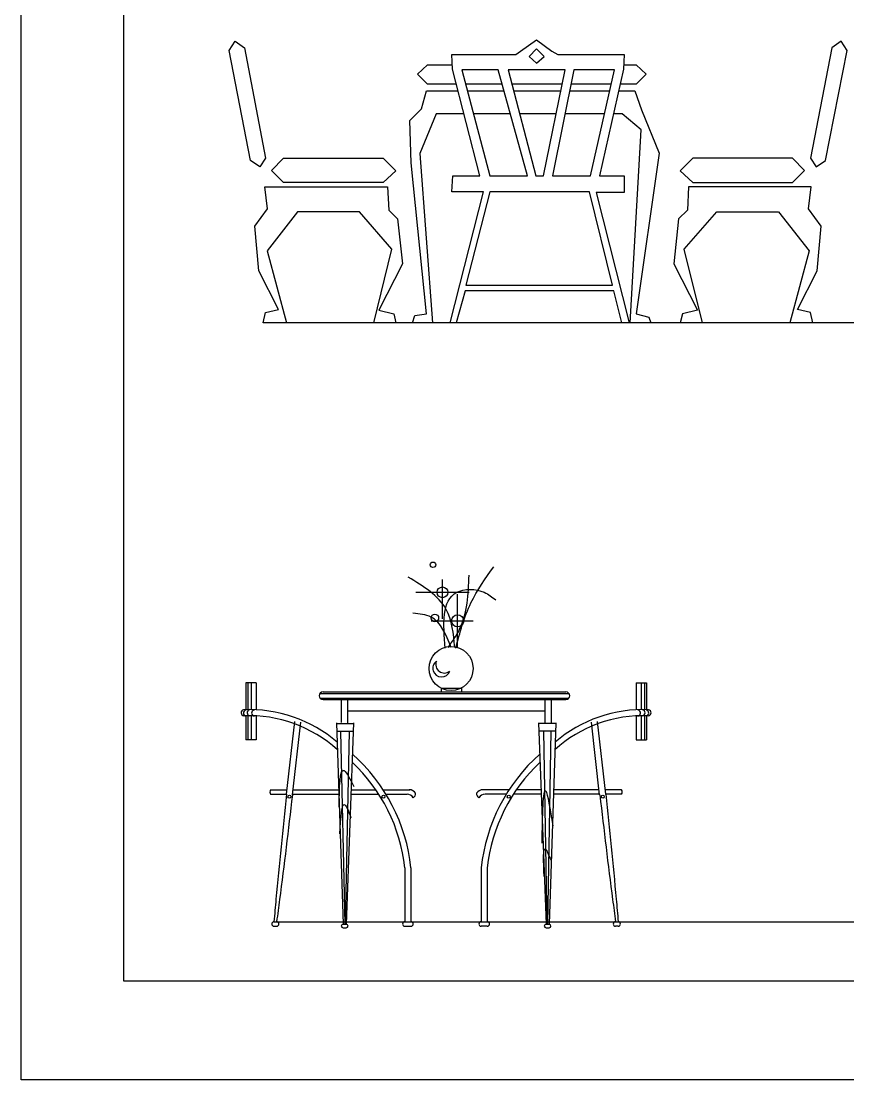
# Model space of a CAD drawing. Header units: inches. Extents: x 10 to 52.5, y 12.2 to 37.
# Drawn here: x 31.502 to 34.224, y 12.211 to 15.698 of the extents above; entities that cross this region are included whole.
import ezdxf

# ---------------------------------------------------------------- set-up
doc = ezdxf.new("R2010")
doc.units = ezdxf.units.IN
doc.header["$MEASUREMENT"] = 0
for name, color, linetype in [('02', 2, 'Continuous'), ('1', 1, 'Continuous'), ('kadrbm', 4, 'Continuous')]:
    doc.layers.add(name, color=color, linetype=linetype)

# ---------------------------------------------------------------- blocks, each defined once
blk = doc.blocks.new('kadrbm')
at = {"layer": 'kadrbm', "color": 4}
blk.add_lwpolyline([(0, 0), (0, 24.7972), (21, 24.7972), (21, 0), (0, 0)], close=True, dxfattribs=at)
blk.add_lwpolyline([(20.6631, 0.3257), (20.6631, 24.4603), (0.3369, 24.4603), (0.3369, 0.3257), (20.6631, 0.3257)], dxfattribs=at)

msp = doc.modelspace()

# ---------------------------------------------------------------- linework, layer by layer
at = {"layer": '02'}
for p, q in [((32.8891, 13.7291), (32.8891, 13.8587)), ((32.8016, 13.8166), (32.9766, 13.8166)), ((32.9392, 13.6353), (32.9392, 13.8103)), ((32.8517, 13.7228), (32.9906, 13.7228)), ((32.2752, 13.518), (32.2412, 13.518)), ((32.2412, 13.518), (32.2412, 13.4301)), ((32.2478, 13.518), (32.2478, 13.4302)), ((32.2587, 13.518), (32.2587, 13.4302)), ((32.2752, 13.518), (32.2752, 13.4299)), ((32.886, 13.4883), (32.886, 13.5008)), ((32.886, 13.5008), (32.9517, 13.5008)), ((32.9517, 13.5008), (32.9517, 13.4883)), ((33.527, 13.518), (33.527, 13.4299)), ((33.527, 13.518), (33.561, 13.518)), ((33.5435, 13.518), (33.5435, 13.4302)), ((33.5545, 13.518), (33.5545, 13.4302)), ((33.561, 13.518), (33.561, 13.4301)), ((32.4858, 13.4833), (33.3058, 13.4833)), ((32.4858, 13.4683), (33.3058, 13.4683)), ((32.4958, 13.4883), (33.2958, 13.4883)), ((32.4958, 13.4633), (33.2958, 13.4633)), ((32.5553, 13.4633), (32.5553, 13.3876)), ((32.5763, 13.4633), (32.5763, 13.3846)), ((33.226, 13.4633), (33.226, 13.3846)), ((33.2469, 13.4633), (33.2469, 13.3876)), ((32.2412, 13.4101), (32.2412, 13.3304)), ((32.2478, 13.4102), (32.2478, 13.3304)), ((32.2587, 13.4102), (32.2587, 13.3304)), ((32.2752, 13.4099), (32.2752, 13.3304)), ((32.5763, 13.4265), (33.226, 13.4265)), ((33.527, 13.4099), (33.527, 13.3304)), ((33.5435, 13.4102), (33.5435, 13.3304)), ((33.5545, 13.4102), (33.5545, 13.3304)), ((33.561, 13.4101), (33.561, 13.3304)), ((32.3755, 13.1513), (32.4028, 13.3907)), ((32.3954, 13.149), (32.4227, 13.3884)), ((32.5402, 13.3862), (32.5618, 12.7233)), ((32.5403, 13.3846), (32.5963, 13.3846)), ((32.5411, 13.3591), (32.5954, 13.3591)), ((32.5537, 13.3584), (32.5674, 12.7233)), ((32.5823, 13.3591), (32.5687, 12.7233)), ((32.5964, 13.3864), (32.5721, 12.7233)), ((33.2059, 13.3864), (33.2302, 12.7233)), ((33.2619, 13.3846), (33.2059, 13.3846)), ((33.2611, 13.3591), (33.2069, 13.3591)), ((33.222, 13.3591), (33.2333, 12.7233)), ((33.2457, 13.3591), (33.235, 12.7233)), ((33.262, 13.3862), (33.2404, 12.7233)), ((33.4068, 13.149), (33.3796, 13.3884)), ((33.4267, 13.1513), (33.3994, 13.3907)), ((32.2752, 13.3304), (32.2412, 13.3304)), ((33.527, 13.3304), (33.561, 13.3304)), ((32.3233, 13.1663), (32.3771, 13.1663)), ((32.3233, 13.1513), (32.3771, 13.1513)), ((32.3957, 13.1513), (32.5479, 13.1513)), ((32.3974, 13.1663), (32.5474, 13.1663)), ((32.5877, 13.1513), (32.6796, 13.1513)), ((32.5883, 13.1663), (32.6697, 13.1663)), ((32.6938, 13.1663), (32.7821, 13.1663)), ((32.7032, 13.1513), (32.7724, 13.1513)), ((33.1085, 13.1663), (33.0201, 13.1663)), ((33.099, 13.1513), (33.0299, 13.1513)), ((33.2145, 13.1513), (33.1226, 13.1513)), ((33.2139, 13.1663), (33.1326, 13.1663)), ((33.4066, 13.1513), (33.2543, 13.1513)), ((33.4049, 13.1663), (33.2548, 13.1663)), ((33.479, 13.1663), (33.4251, 13.1663)), ((33.479, 13.1513), (33.4251, 13.1513)), ((32.7654, 12.909), (32.7654, 12.7313)), ((32.7855, 12.909), (32.7855, 12.7313)), ((33.0167, 12.909), (33.0167, 12.7313)), ((33.0368, 12.909), (33.0368, 12.7313)), ((32.3342, 12.7163), (32.3429, 12.7163)), ((32.5618, 12.7233), (32.5721, 12.7233)), ((32.5618, 12.7113), (32.5721, 12.7113)), ((32.7654, 12.7163), (32.7855, 12.7163)), ((33.0368, 12.7163), (33.0167, 12.7163)), ((33.2302, 12.7233), (33.2404, 12.7233)), ((33.2302, 12.7113), (33.2404, 12.7113)), ((33.468, 12.7163), (33.4593, 12.7163))]:
    msp.add_line(p, q, dxfattribs=at)
for points in [[(32.2062, 15.6325), (32.237, 15.6106), (32.3064, 15.2468), (32.2878, 15.2179), (32.257, 15.2393), (32.1862, 15.6018), (32.2062, 15.6325)], [(32.9143, 14.7046), (33.0238, 15.1359), (32.9199, 15.1359), (32.9236, 15.1886), (33.0126, 15.1886), (32.9218, 15.5398), (32.9199, 15.5888), (33.1309, 15.5888), (33.1458, 15.5999), (33.1985, 15.6363), (33.2493, 15.5999), (33.2693, 15.5888), (33.4878, 15.5888), (33.4859, 15.5398), (33.4058, 15.1886), (33.4878, 15.1886), (33.4878, 15.1341), (33.3951, 15.1341), (33.5041, 14.7046)], [(34.2017, 15.6325), (34.171, 15.6106), (34.1015, 15.2468), (34.1202, 15.2179), (34.1509, 15.2393), (34.2217, 15.6018), (34.2017, 15.6325)], [(33.1985, 15.5599), (33.2236, 15.5818), (33.1985, 15.6074), (33.1747, 15.5818), (33.1985, 15.5599)], [(32.8398, 15.491), (32.8068, 15.5241), (32.8398, 15.5548), (32.9212, 15.5548)], [(33.4865, 15.5548), (33.5269, 15.5548), (33.5596, 15.5241), (33.5269, 15.491), (33.4748, 15.491)], [(32.9525, 15.538), (33.0457, 15.1886), (33.1691, 15.1886), (33.0727, 15.538), (32.9525, 15.538)], [(33.1058, 15.538), (33.1966, 15.1886), (33.2222, 15.1886), (33.293, 15.538), (33.1058, 15.538)], [(33.3219, 15.538), (33.2511, 15.1886), (33.3769, 15.1886), (33.4552, 15.538), (33.3219, 15.538)], [(32.9344, 15.491), (32.8398, 15.491)], [(33.0864, 15.491), (32.965, 15.491)], [(33.2835, 15.491), (33.118, 15.491)], [(33.4446, 15.491), (33.3124, 15.491)], [(32.7905, 14.7046), (32.7979, 14.7288), (32.8361, 14.7344), (32.7858, 15.2315), (32.7816, 15.3708), (32.8198, 15.409), (32.8361, 15.4691)], [(32.8361, 15.4691), (32.9401, 15.4691)], [(32.9709, 15.4691), (33.0917, 15.4691)], [(33.1237, 15.4691), (33.2791, 15.4691)], [(33.308, 15.4691), (33.4397, 15.4691)], [(33.4698, 15.4691), (33.5232, 15.4691), (33.5451, 15.4057), (33.6033, 15.2636), (33.5269, 14.7344), (33.5689, 14.7236), (33.5759, 14.7046)], [(32.9598, 15.3927), (32.8687, 15.3927), (32.8142, 15.2618), (32.8561, 14.7046)], [(33.1128, 15.3927), (32.9912, 15.3927)], [(33.2636, 15.3927), (33.1435, 15.3927)], [(33.4226, 15.3927), (33.2925, 15.3927)], [(33.5069, 14.7046), (33.5432, 15.3401), (33.4813, 15.3927), (33.4523, 15.3927)], [(32.366, 15.1667), (32.3264, 15.2067), (32.366, 15.2468), (32.694, 15.2468), (32.7354, 15.2049), (32.694, 15.1667), (32.366, 15.1667)], [(34.0419, 15.1667), (34.0815, 15.2067), (34.0419, 15.2468), (33.714, 15.2468), (33.6725, 15.2049), (33.714, 15.1667), (34.0419, 15.1667)], [(52.1649, 14.7046), (32.2989, 14.7046), (32.3064, 14.739), (32.3497, 14.7483), (32.2845, 14.8755), (32.2715, 15.0232), (32.3134, 15.0796), (32.3045, 15.1522), (32.7084, 15.1522), (32.7122, 15.0758), (32.741, 15.0465), (32.7573, 14.8993), (32.6791, 14.7465), (32.7285, 14.7339), (32.7354, 14.7046)], [(34.109, 14.7046), (34.1015, 14.739), (34.0582, 14.7483), (34.1234, 14.8755), (34.1365, 15.0232), (34.0946, 15.0796), (34.1034, 15.1522), (33.6995, 15.1522), (33.6958, 15.0758), (33.6669, 15.0465), (33.6506, 14.8993), (33.7289, 14.7465), (33.6795, 14.7339), (33.6725, 14.7046)], [(33.0457, 15.1359), (32.9656, 14.8285), (33.4496, 14.8285), (33.3732, 15.1359), (33.0457, 15.1359)], [(32.6628, 14.7046), (32.7229, 14.9468), (32.6157, 15.0703), (32.4117, 15.0703), (32.3115, 14.9412), (32.3753, 14.7046)], [(33.7452, 14.7046), (33.6851, 14.9468), (33.7922, 15.0703), (33.9963, 15.0703), (34.0964, 14.9412), (34.0326, 14.7046)], [(33.4803, 14.7046), (33.4533, 14.8103), (32.9637, 14.8103), (32.9344, 14.7046)]]:
    msp.add_lwpolyline(points, dxfattribs=at)
for centre, radius in [((32.858, 13.9073), 0.00885), ((32.8891, 13.8166), 0.0177), ((32.8641, 13.7322), 0.0125), ((32.9392, 13.7228), 0.0198), ((32.9175, 13.5658), 0.0726), ((32.385, 13.1434), 0.00483), ((32.6948, 13.1434), 0.00483), ((33.1075, 13.1434), 0.00483), ((33.4172, 13.1434), 0.00483)]:
    msp.add_circle(centre, radius, dxfattribs=at)
for centre, radius, start, end in [((32.886, 13.5665), 0.0288, 125.3785, 340.8261), ((32.8954, 13.579), 0.0283, 157.1231, 309.0815), ((32.4958, 13.4758), 0.0125, 90, 270), ((33.2958, 13.4758), 0.0125, 270, 90), ((32.2364, 13.4199), 0.0102, 102.4185, 261.8156), ((32.2439, 13.4189), 0.0102, 102.4185, 261.8156), ((32.252, 12.9826), 0.4476, 49.5698, 92.2805), ((32.2561, 13.4199), 0.0102, 102.4185, 261.8156), ((32.271, 13.4189), 0.0102, 102.4185, 261.8156), ((33.5502, 12.9826), 0.4476, 87.7195, 130.4302), ((33.5312, 13.4189), 0.0102, 278.1844, 77.5815), ((33.5461, 13.4199), 0.0102, 278.1844, 77.5815), ((33.5584, 13.4189), 0.0102, 278.1844, 77.5815), ((33.5658, 13.4199), 0.0102, 278.1844, 77.5815), ((32.2521, 12.9766), 0.4336, 47.8367, 92.2584), ((33.5502, 12.9766), 0.4336, 87.7416, 132.1633), ((32.2058, 12.8472), 0.563, 6.3, 46.7401), ((32.2058, 12.8472), 0.583, 6.0831, 48.4368), ((33.5965, 12.8472), 0.583, 131.5632, 173.9169), ((33.5965, 12.8472), 0.563, 133.2599, 173.7), ((32.335, 13.1588), 0.0139, 147.4588, 212.5412), ((32.7726, 13.1271), 0.0242, 31.8273, 90.505), ((32.779, 13.1407), 0.0258, 32.7227, 88.4941), ((32.7856, 13.1531), 0.0151, 299.4336, 5.7976), ((33.0232, 13.1407), 0.0258, 91.5059, 147.2773), ((33.0166, 13.1531), 0.0151, 174.2024, 240.5664), ((33.0297, 13.1271), 0.0242, 89.495, 148.1727), ((33.4672, 13.1588), 0.0139, 327.4588, 32.5412), ((32.3342, 12.7238), 0.0075, 90, 270), ((32.3429, 12.7238), 0.0075, 270, 90), ((32.7654, 12.7238), 0.0075, 90, 270), ((32.7855, 12.7238), 0.0075, 270, 90), ((33.0167, 12.7238), 0.0075, 90, 270), ((33.0368, 12.7238), 0.0075, 270, 90), ((33.4593, 12.7238), 0.0075, 90, 270), ((33.468, 12.7238), 0.0075, 270, 90), ((32.5618, 12.7173), 0.006, 90, 270), ((32.5721, 12.7173), 0.006, 270, 90), ((33.2302, 12.7173), 0.006, 90, 270), ((33.2404, 12.7173), 0.006, 270, 90)]:
    msp.add_arc(centre, radius, start, end, dxfattribs=at)
for points in [[(32.933, 13.6322), (32.983, 13.7822), (33.0581, 13.901)], [(32.9298, 13.6353), (32.9017, 13.7603), (32.7765, 13.8666)], [(32.9079, 13.6353), (32.9455, 13.6947), (32.9768, 13.8729)], [(32.8985, 13.6322), (32.9361, 13.8166), (33.0268, 13.8166), (33.0644, 13.7916)], [(32.9173, 13.6353), (32.8516, 13.7353), (32.7921, 13.7478)], [(32.5489, 13.1096), (32.5657, 13.2292), (32.5968, 13.1765)], [(33.2171, 12.9899), (33.2291, 13.1622), (33.253, 13.0473)], [(32.5513, 13.021), (32.5681, 13.1167), (32.5873, 13.0737)], [(33.2243, 12.8799), (33.2291, 12.9708), (33.2458, 12.9349)]]:
    msp.add_spline(points, degree=3, dxfattribs=at)
for points, knots in [([(32.3755, 13.1513), (32.3635, 13.0362), (32.3488, 12.8963), (32.3364, 12.7561), (32.3342, 12.7313)], [0, 0, 0, 0, 347.143475, 422.033706, 422.033706, 422.033706, 422.033706]), ([(32.3948, 13.1491), (32.3813, 13.0342), (32.3649, 12.8948), (32.3462, 12.7557), (32.3429, 12.7313)], [0, 0, 0, 0, 347.143475, 421.065011, 421.065011, 421.065011, 421.065011]), ([(33.4075, 13.1491), (33.421, 13.0342), (33.4374, 12.8948), (33.456, 12.7557), (33.4593, 12.7313)], [0, 0, 0, 0, 347.143475, 421.065011, 421.065011, 421.065011, 421.065011]), ([(33.4267, 13.1513), (33.4388, 13.0362), (33.4534, 12.8963), (33.4658, 12.7561), (33.468, 12.7313)], [0, 0, 0, 0, 347.143475, 422.033706, 422.033706, 422.033706, 422.033706])]:
    msp.add_open_spline(points, degree=3, knots=knots, dxfattribs=at)
at = {"layer": '1'}
msp.add_line((32.3342, 12.7313), (52.1649, 12.7313), dxfattribs=at)

# ---------------------------------------------------------------- block references
at = {"layer": 'kadrbm'}
msp.add_blockref('kadrbm', (31.5018, 12.2106), dxfattribs=at)

doc.saveas('drawing.dxf')
